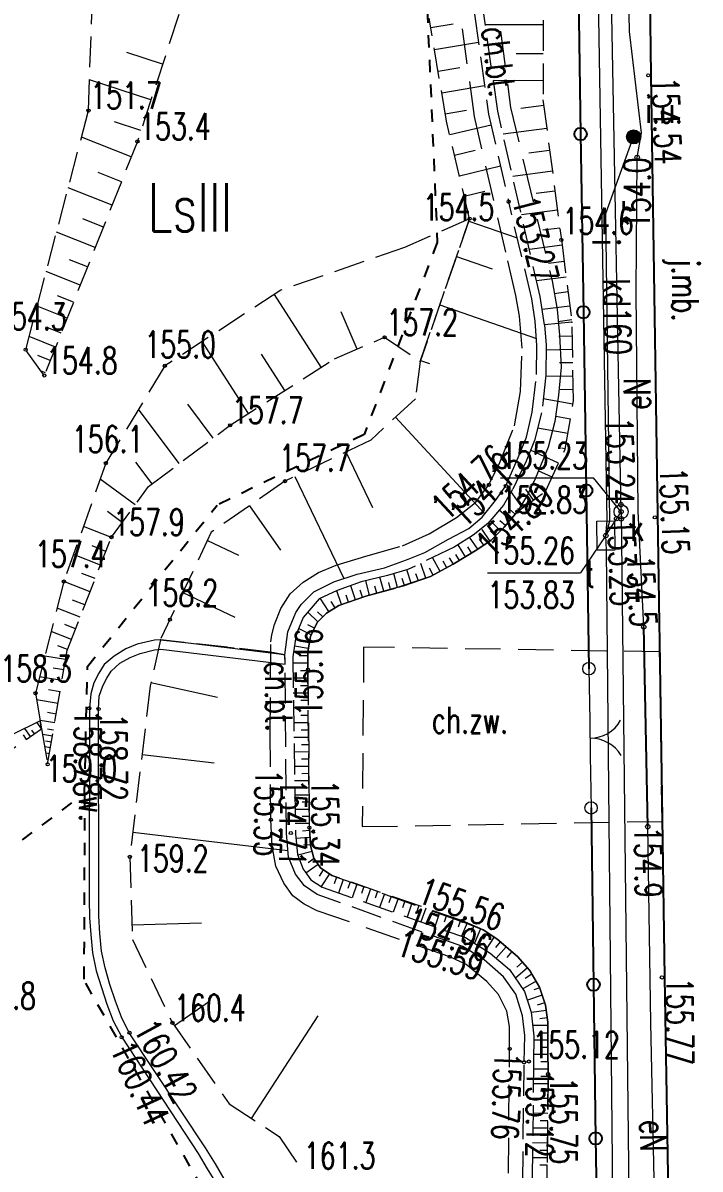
# Model space of a CAD drawing. Header units: metres. Extents: x 7583802 to 7586368, y 5958992 to 5960558.
# Drawn here: x 7585691.3 to 7585729.6, y 5959123.1 to 5959187.9 of the extents above; entities that cross this region are included whole.
import ezdxf
from ezdxf.enums import TextEntityAlignment as Align

# ---------------------------------------------------------------- set-up
doc = ezdxf.new("R2010")
doc.units = ezdxf.units.M
for name, pattern in [('2', [3, 2, -1]), ('3_1', [0]), ('3_BUBZ02', [2.45, 1.75, -0.7]), ('3_BUBZ02G', [2.45, 1.75, -0.7]), ('3_KTCR02', [3, 2, -1]), ('3_KTJZ01', [4, 3, -1]), ('3_KTKR01', [0]), ('3_PTRW02', [0]), ('4_1', [0]), ('4_SUOP03_13', [0]), ('4_SUPE_01', [0]), ('4_SUPI_01', [0]), ('4_SUPK_01', [0]), ('4_SUPT_01', [0]), ('4_SUUS22_02', [0]), ('GUZ', [1.4, 0.7, -0.7])]:
    doc.linetypes.add(name, pattern=pattern)
doc.layers.get('0').update_dxf_attribs({"color": 250, "linetype": 'CONTINUOUS', "lineweight": 100})
for name, color, linetype, lineweight in [('BUBZ_L_1', 7, '3_BUBZ02', 18), ('KONTURY_L_0', 114, '2', 25), ('KONTURY_NR_T_0', 114, 'CONTINUOUS', 25), ('KTCR_E_T_1', 7, 'CONTINUOUS', 15), ('KTCR_L_1', 7, '3_KTCR02', 18), ('KTJZ_E_T_0', 7, 'CONTINUOUS', 15), ('KTJZ_L_0', 7, '3_KTJZ01', 18), ('KTKR_L_0', 7, '3_KTKR01', 25), ('KTOK_L_1', 7, '3_1', 18), ('KTOK_L_4', 7, 'CONTINUOUS', 25), ('PTRW_E_T_0', 7, 'CONTINUOUS', 15), ('PTRW_L_1', 7, 'CONTINUOUS', 18), ('RTPW_T_0', 7, 'CONTINUOUS', 15), ('RTPW_T_1', 7, 'CONTINUOUS', 15), ('SUOE_L_1', 1, '4_SUOP03_13', 25), ('SUPE_E_T_3', 1, 'CONTINUOUS', 15), ('SUPE_L_3', 1, '4_SUPE_01', 18), ('SUPI_E_T_0', 7, 'CONTINUOUS', 15), ('SUPI_L_0', 7, '4_SUPI_01', 18), ('SUPK_E_T_0', 34, 'CONTINUOUS', 15), ('SUPK_L_0', 34, '4_SUPK_01', 18), ('SUPT_L_0', 30, '4_SUPT_01', 18), ('SUTE_T_0', 1, 'CONTINUOUS', 18), ('SUTK_T_0', 34, 'CONTINUOUS', 18), ('SUTT_T_0', 30, 'CONTINUOUS', 18), ('SUUI_E_T_6', 7, 'CONTINUOUS', 15), ('SUUI_T_8', 7, 'CONTINUOUS', 18), ('SUUK_E_T_3', 7, 'CONTINUOUS', 15), ('SUUK_T_4', 7, 'CONTINUOUS', 13), ('SUUT_E_T_3', 7, 'CONTINUOUS', 15), ('SUUT_L_3', 7, '4_SUUS22_02', 13)]:
    doc.layers.add(name, color=color, linetype=linetype, lineweight=lineweight)
doc.styles.get("Standard").update_dxf_attribs({"font": 'Simplex.SHX', "width": 0.75})

# ---------------------------------------------------------------- blocks, each defined once
blk = doc.blocks.new('3_RTPW02')
at = {"linetype": 'CONTINUOUS'}
blk.add_circle((0, 0), 0.09, dxfattribs=at)
blk = doc.blocks.new('3_RTPW01')
at = {"linetype": 'CONTINUOUS'}
blk.add_circle((0, 0), 0.09, dxfattribs=at)
blk = doc.blocks.new('4_SUPS01_03')
at = {"linetype": 'CONTINUOUS'}
blk.add_circle((0, 0), 0.125, dxfattribs=at)
blk = doc.blocks.new('4_SUPS01_05')
at = {"linetype": 'CONTINUOUS'}
blk.add_circle((0, 0), 0.125, dxfattribs=at)
blk = doc.blocks.new('4_SUPS01_07')
at = {"linetype": 'CONTINUOUS'}
blk.add_circle((0, 0), 0.125, dxfattribs=at)
blk = doc.blocks.new('4_SUUS31_01')
at = {"linetype": 'CONTINUOUS'}
for radius in [0.4, 0.36, 0.32, 0.28, 0.24, 0.2, 0.16, 0.12, 0.08, 0.04, 0.0114]:
    blk.add_circle((0, 0), radius, dxfattribs=at)
blk = doc.blocks.new('4_SUUS22_01')
at = {"linetype": 'CONTINUOUS'}
blk.add_circle((0, 0), 0.4, dxfattribs=at)

msp = doc.modelspace()

# ---------------------------------------------------------------- linework, layer by layer
at = {"layer": 'BUBZ_L_1', "linetype": '3_BUBZ02'}
for p, q in [((7585718.16, 5959182.92), (7585714.46, 5959208.72)), ((7585695, 5959182.96), (7585695.39, 5959194.37)), ((7585716.17, 5959193.27), (7585717.64, 5959182.76)), ((7585691.45, 5959169.43), (7585695, 5959182.96)), ((7585717.64, 5959182.76), (7585718.78, 5959177.8)), ((7585720.56, 5959172.43), (7585718.16, 5959182.92)), ((7585716.57, 5959176.84), (7585712.89, 5959175.22)), ((7585713.77, 5959168.77), (7585716.57, 5959176.84)), ((7585712.89, 5959175.22), (7585705.89, 5959172.79)), ((7585705.89, 5959172.79), (7585699.32, 5959168.52)), ((7585720.8, 5959170.84), (7585720.56, 5959172.43)), ((7585722.36, 5959170.98), (7585720.8, 5959170.84)), ((7585722.36, 5959170.98), (7585720.8, 5959170.84)), ((7585720.8, 5959170.84), (7585720.9, 5959169.68)), ((7585692.5, 5959167.97), (7585691.45, 5959169.43)), ((7585720.36, 5959168.02), (7585720.38, 5959169.66)), ((7585720.9, 5959169.68), (7585720.89, 5959167.98)), ((7585699.32, 5959168.52), (7585695.98, 5959163.01)), ((7585720.1, 5959165.89), (7585720.36, 5959168.02)), ((7585720.89, 5959167.98), (7585720.64, 5959165.85)), ((7585719.79, 5959164.48), (7585720.1, 5959165.89)), ((7585720.64, 5959165.85), (7585720.23, 5959164.29)), ((7585719.31, 5959163.33), (7585719.79, 5959164.48)), ((7585720.23, 5959164.29), (7585719.76, 5959163.12)), ((7585695.98, 5959163.01), (7585693.61, 5959156.31)), ((7585718.62, 5959161.72), (7585719.31, 5959163.33)), ((7585719.76, 5959163.12), (7585719, 5959161.51)), ((7585718.04, 5959160.89), (7585718.62, 5959161.72)), ((7585719, 5959161.51), (7585718.48, 5959160.63)), ((7585717.28, 5959159.95), (7585718.04, 5959160.89)), ((7585718.48, 5959160.63), (7585717.6, 5959159.6)), ((7585716.52, 5959159.32), (7585717.28, 5959159.95)), ((7585715.37, 5959158.7), (7585716.52, 5959159.32)), ((7585717.6, 5959159.6), (7585716.76, 5959158.94)), ((7585714.04, 5959157.95), (7585715.37, 5959158.7)), ((7585716.76, 5959158.94), (7585715.69, 5959158.25)), ((7585712.99, 5959157.53), (7585714.04, 5959157.95)), ((7585715.69, 5959158.25), (7585713.07, 5959156.99)), ((7585710.21, 5959156.72), (7585711.75, 5959157.08)), ((7585711.75, 5959157.08), (7585712.99, 5959157.53)), ((7585708.88, 5959156.3), (7585710.21, 5959156.72)), ((7585711.92, 5959156.66), (7585710.44, 5959156.29)), ((7585713.07, 5959156.99), (7585711.92, 5959156.66)), ((7585693.61, 5959156.31), (7585692, 5959149.99)), ((7585707.75, 5959155.73), (7585708.88, 5959156.3)), ((7585709.07, 5959155.8), (7585708.06, 5959155.34)), ((7585710.44, 5959156.29), (7585709.07, 5959155.8)), ((7585707.03, 5959155.02), (7585707.75, 5959155.73)), ((7585708.06, 5959155.34), (7585707.14, 5959154.27)), ((7585706.28, 5959153.46), (7585706.74, 5959154.55)), ((7585706.74, 5959154.55), (7585707.03, 5959155.02)), ((7585707.14, 5959154.27), (7585706.75, 5959153.32)), ((7585706.12, 5959152.16), (7585706.28, 5959153.46)), ((7585706.75, 5959153.32), (7585706.56, 5959152.05)), ((7585699.07, 5959153.02), (7585705.28, 5959152.32)), ((7585705.28, 5959152.32), (7585699.07, 5959153.02)), ((7585705.28, 5959152.32), (7585706.12, 5959152.16)), ((7585706.12, 5959152.16), (7585705.28, 5959152.32)), ((7585706.21, 5959142.05), (7585706.12, 5959152.16)), ((7585706.56, 5959152.05), (7585706.71, 5959142.03)), ((7585692, 5959149.99), (7585692.27, 5959148.42)), ((7585692.27, 5959148.42), (7585672.68, 5959138.93)), ((7585692.35, 5959147.97), (7585692.27, 5959148.42)), ((7585692.27, 5959148.42), (7585692.35, 5959147.97)), ((7585692.35, 5959147.97), (7585692.69, 5959145.97)), ((7585706.32, 5959140.72), (7585706.21, 5959142.05)), ((7585706.71, 5959142.03), (7585706.83, 5959140.87)), ((7585706.83, 5959140.87), (7585707.14, 5959140.04)), ((7585706.71, 5959139.76), (7585706.32, 5959140.72)), ((7585707.23, 5959139.1), (7585706.71, 5959139.76)), ((7585707.14, 5959140.04), (7585707.26, 5959139.88)), ((7585707.26, 5959139.88), (7585707.59, 5959139.44)), ((7585707.94, 5959138.61), (7585707.23, 5959139.1)), ((7585707.59, 5959139.44), (7585708.23, 5959139.01)), ((7585708.23, 5959139.01), (7585716.34, 5959136.16)), ((7585716.18, 5959135.65), (7585707.94, 5959138.61)), ((7585716.34, 5959136.16), (7585717.74, 5959135.28)), ((7585717.4, 5959134.9), (7585716.18, 5959135.65)), ((7585717.74, 5959135.28), (7585718.83, 5959134.35)), ((7585718.48, 5959133.94), (7585717.4, 5959134.9)), ((7585719.18, 5959132.97), (7585718.48, 5959133.94)), ((7585718.83, 5959134.35), (7585719.67, 5959133.12)), ((7585719.67, 5959133.12), (7585720.06, 5959131.94)), ((7585719.56, 5959131.74), (7585719.18, 5959132.97)), ((7585720.06, 5959131.94), (7585720.2, 5959130.58)), ((7585719.69, 5959130.62), (7585719.56, 5959131.74)), ((7585719.65, 5959129.11), (7585719.69, 5959130.62)), ((7585720.2, 5959130.58), (7585720.18, 5959129.14)), ((7585719.46, 5959110.06), (7585719.65, 5959129.11)), ((7585720.18, 5959129.14), (7585719.99, 5959110.11))]:
    msp.add_line(p, q, dxfattribs=at)
at = {"layer": 'BUBZ_L_1', "linetype": '3_BUBZ02G'}
for p, q in [((7585720.76, 5959195.43), (7585720.72, 5959183.57)), ((7585700.87, 5959190.72), (7585697.77, 5959181.21)), ((7585715.26, 5959182.36), (7585714.28, 5959188.18)), ((7585720.72, 5959183.57), (7585721.78, 5959175.51)), ((7585716.57, 5959176.84), (7585715.26, 5959182.36)), ((7585697.77, 5959181.21), (7585692.5, 5959167.97)), ((7585720.09, 5959172.3), (7585718.78, 5959177.8)), ((7585716.57, 5959176.84), (7585713.77, 5959168.77)), ((7585721.78, 5959175.51), (7585722.36, 5959170.98)), ((7585720.27, 5959171.05), (7585720.09, 5959172.3)), ((7585720.38, 5959169.66), (7585720.27, 5959171.05)), ((7585722.45, 5959166.53), (7585722.36, 5959170.98)), ((7585708.92, 5959168.92), (7585711.76, 5959170.13)), ((7585711.76, 5959170.13), (7585713.77, 5959168.77)), ((7585703.02, 5959165.15), (7585708.92, 5959168.92)), ((7585713.77, 5959168.77), (7585713.5, 5959166.64)), ((7585713.5, 5959166.64), (7585710.97, 5959164.31)), ((7585721.97, 5959163.8), (7585722.45, 5959166.53)), ((7585698.4, 5959161.68), (7585703.02, 5959165.15)), ((7585710.97, 5959164.31), (7585706.12, 5959161.99)), ((7585720.87, 5959161.41), (7585721.97, 5959163.8)), ((7585696.3, 5959158.82), (7585698.4, 5959161.68)), ((7585706.12, 5959161.99), (7585701.95, 5959159.1)), ((7585719.27, 5959160.27), (7585720.87, 5959161.41)), ((7585718.52, 5959159.38), (7585719.27, 5959160.27)), ((7585701.95, 5959159.1), (7585699.07, 5959153.02)), ((7585717.78, 5959158.65), (7585718.52, 5959159.38)), ((7585693.79, 5959152.41), (7585696.3, 5959158.82)), ((7585716.98, 5959158.11), (7585717.78, 5959158.65)), ((7585715.64, 5959157.29), (7585716.98, 5959158.11)), ((7585714.36, 5959156.59), (7585715.64, 5959157.29)), ((7585712.82, 5959156.06), (7585714.36, 5959156.59)), ((7585710.69, 5959155.48), (7585712.55, 5959155.99)), ((7585712.55, 5959155.99), (7585712.82, 5959156.06)), ((7585709.16, 5959154.96), (7585710.69, 5959155.48)), ((7585707.95, 5959154), (7585708.46, 5959154.52)), ((7585708.46, 5959154.52), (7585709.16, 5959154.96)), ((7585707.56, 5959153.2), (7585707.95, 5959154)), ((7585707.41, 5959152.34), (7585707.56, 5959153.2)), ((7585699.07, 5959153.02), (7585698.49, 5959150.41)), ((7585692.69, 5959145.97), (7585693.79, 5959152.41)), ((7585707.42, 5959151.32), (7585707.41, 5959152.34)), ((7585707.5, 5959142.38), (7585707.42, 5959151.32)), ((7585698.49, 5959150.41), (7585697.34, 5959140.73)), ((7585673.31, 5959134.86), (7585692.35, 5959147.97)), ((7585707.57, 5959141.37), (7585707.5, 5959142.38)), ((7585707.75, 5959140.65), (7585707.57, 5959141.37)), ((7585697.34, 5959140.73), (7585697.49, 5959136.05)), ((7585708.13, 5959140.11), (7585707.75, 5959140.65)), ((7585708.78, 5959139.68), (7585708.13, 5959140.11)), ((7585716.16, 5959137.11), (7585708.78, 5959139.68)), ((7585717.34, 5959136.6), (7585716.16, 5959137.11)), ((7585718.1, 5959136.1), (7585717.34, 5959136.6)), ((7585697.49, 5959136.05), (7585699.75, 5959131.34)), ((7585719.28, 5959135.09), (7585718.1, 5959136.1)), ((7585719.97, 5959134.3), (7585719.28, 5959135.09)), ((7585720.53, 5959133.36), (7585719.97, 5959134.3)), ((7585720.86, 5959132.34), (7585720.53, 5959133.36)), ((7585721, 5959131.37), (7585720.86, 5959132.34)), ((7585699.75, 5959131.34), (7585702.96, 5959126.75)), ((7585721, 5959129.82), (7585721, 5959131.37)), ((7585721.01, 5959128.44), (7585721, 5959129.82)), ((7585720.9, 5959116.65), (7585721.01, 5959128.44)), ((7585702.96, 5959126.75), (7585705.79, 5959124.91)), ((7585705.79, 5959124.91), (7585707.09, 5959122.97))]:
    msp.add_line(p, q, dxfattribs=at)
at = {"layer": 'BUBZ_L_1', "linetype": '3_1'}
for p, q in [((7585714.368, 5959187.658), (7585715.632, 5959187.871)), ((7585720.734, 5959187.804), (7585717.458, 5959187.815)), ((7585699.198, 5959185.592), (7585697.167, 5959186.254)), ((7585714.578, 5959186.411), (7585717.071, 5959186.831)), ((7585720.729, 5959186.166), (7585719.211, 5959186.171)), ((7585714.785, 5959185.182), (7585716.014, 5959185.389)), ((7585698.536, 5959183.561), (7585695.059, 5959184.694)), ((7585714.989, 5959183.97), (7585717.414, 5959184.378)), ((7585720.724, 5959184.648), (7585717.911, 5959184.658)), ((7585720.763, 5959183.245), (7585719.463, 5959183.074)), ((7585715.19, 5959182.774), (7585716.386, 5959182.975)), ((7585697.97, 5959181.822), (7585696.464, 5959182.313)), ((7585715.441, 5959181.599), (7585717.779, 5959182.154)), ((7585720.934, 5959181.945), (7585718.458, 5959181.619)), ((7585697.423, 5959180.337), (7585694.606, 5959181.458)), ((7585715.717, 5959180.434), (7585716.882, 5959180.711)), ((7585721.097, 5959180.707), (7585719.917, 5959180.552)), ((7585715.993, 5959179.273), (7585718.315, 5959179.824)), ((7585696.862, 5959178.929), (7585695.54, 5959179.455)), ((7585721.252, 5959179.527), (7585719.004, 5959179.232)), ((7585696.336, 5959177.607), (7585693.855, 5959178.595)), ((7585716.267, 5959178.116), (7585717.424, 5959178.391)), ((7585721.399, 5959178.404), (7585720.329, 5959178.263)), ((7585721.54, 5959177.333), (7585719.5, 5959177.064)), ((7585695.842, 5959176.366), (7585694.678, 5959176.83)), ((7585716.524, 5959176.707), (7585719.267, 5959175.756)), ((7585695.379, 5959175.202), (7585693.193, 5959176.072)), ((7585721.674, 5959176.312), (7585720.702, 5959176.185)), ((7585721.802, 5959175.34), (7585719.948, 5959175.103)), ((7585715.825, 5959174.694), (7585717.839, 5959173.995)), ((7585694.944, 5959174.109), (7585693.918, 5959174.517)), ((7585721.92, 5959174.414), (7585721.039, 5959174.301)), ((7585694.535, 5959173.083), (7585692.61, 5959173.85)), ((7585722.033, 5959173.532), (7585720.357, 5959173.318)), ((7585722.141, 5959172.694), (7585721.343, 5959172.592)), ((7585694.152, 5959172.12), (7585693.248, 5959172.48)), ((7585708.166, 5959168.438), (7585705.533, 5959172.558)), ((7585693.792, 5959171.217), (7585692.096, 5959171.892)), ((7585710.196, 5959169.464), (7585709.302, 5959171.564)), ((7585714.876, 5959171.958), (7585720.348, 5959170.059)), ((7585722.243, 5959171.897), (7585720.671, 5959171.696)), ((7585693.455, 5959170.369), (7585692.659, 5959170.685)), ((7585722.343, 5959171.111), (7585721.566, 5959171.012)), ((7585693.138, 5959169.572), (7585691.643, 5959170.167)), ((7585722.376, 5959170.199), (7585721.617, 5959170.184)), ((7585704.054, 5959165.81), (7585701.441, 5959169.899)), ((7585722.391, 5959169.44), (7585720.898, 5959169.41)), ((7585692.84, 5959168.825), (7585692.136, 5959169.106)), ((7585706.106, 5959167.122), (7585704.794, 5959169.174)), ((7585713.788, 5959168.823), (7585714.298, 5959168.646)), ((7585692.56, 5959168.121), (7585692.323, 5959168.216)), ((7585722.406, 5959168.694), (7585721.65, 5959168.678)), ((7585722.422, 5959167.937), (7585720.881, 5959167.906)), ((7585722.437, 5959167.167), (7585721.614, 5959167.151)), ((7585702.061, 5959164.43), (7585700.617, 5959166.353)), ((7585722.418, 5959166.347), (7585720.733, 5959166.643)), ((7585700.138, 5959162.985), (7585697.829, 5959166.06)), ((7585712.382, 5959165.61), (7585717.427, 5959160.132)), ((7585722.27, 5959165.505), (7585721.447, 5959165.649)), ((7585722.125, 5959164.682), (7585720.412, 5959164.984)), ((7585709.569, 5959163.64), (7585711.067, 5959160.508)), ((7585721.606, 5959163.009), (7585720.01, 5959163.743)), ((7585721.975, 5959163.826), (7585721.774, 5959163.861)), ((7585698.601, 5959161.831), (7585697.678, 5959163.06)), ((7585706.679, 5959162.258), (7585709.444, 5959156.478)), ((7585721.239, 5959162.211), (7585720.455, 5959162.572)), ((7585697.639, 5959160.644), (7585695.658, 5959162.099)), ((7585719.565, 5959160.48), (7585718.924, 5959161.381)), ((7585720.181, 5959160.919), (7585719.742, 5959161.536)), ((7585720.878, 5959161.428), (7585720.812, 5959161.458)), ((7585704.119, 5959160.603), (7585705.859, 5959158.092)), ((7585718.876, 5959159.802), (7585718.234, 5959160.342)), ((7585719.147, 5959160.124), (7585718.825, 5959160.396)), ((7585696.912, 5959159.653), (7585696.07, 5959160.27)), ((7585718.315, 5959159.178), (7585717.738, 5959159.762)), ((7585718.605, 5959159.481), (7585718.284, 5959159.752)), ((7585696.296, 5959158.811), (7585694.714, 5959159.43)), ((7585717.72, 5959158.61), (7585717.287, 5959159.252)), ((7585718.023, 5959158.889), (7585717.733, 5959159.183)), ((7585701.727, 5959158.63), (7585703.487, 5959157.796)), ((7585716.333, 5959157.714), (7585715.916, 5959158.396)), ((7585717.025, 5959158.14), (7585716.568, 5959158.816)), ((7585717.366, 5959158.371), (7585717.136, 5959158.712)), ((7585695.682, 5959157.241), (7585694.151, 5959157.84)), ((7585695.986, 5959158.019), (7585695.208, 5959158.324)), ((7585715.992, 5959157.506), (7585715.782, 5959157.849)), ((7585716.678, 5959157.925), (7585716.467, 5959158.27)), ((7585714.088, 5959156.496), (7585713.798, 5959157.34)), ((7585714.508, 5959156.671), (7585714.289, 5959157.071)), ((7585714.898, 5959156.884), (7585714.471, 5959157.664)), ((7585715.278, 5959157.092), (7585715.07, 5959157.472)), ((7585715.649, 5959157.295), (7585715.433, 5959157.647)), ((7585695.382, 5959156.476), (7585694.63, 5959156.771)), ((7585711.708, 5959155.759), (7585711.491, 5959156.553)), ((7585712.494, 5959155.975), (7585712.278, 5959156.763)), ((7585712.891, 5959156.084), (7585712.757, 5959156.473)), ((7585713.269, 5959156.215), (7585713.009, 5959156.972)), ((7585713.666, 5959156.351), (7585713.53, 5959156.748)), ((7585695.087, 5959155.723), (7585693.608, 5959156.303)), ((7585709.319, 5959155.014), (7585709.054, 5959155.793)), ((7585710.108, 5959155.282), (7585709.839, 5959156.075)), ((7585710.508, 5959155.418), (7585710.372, 5959155.818)), ((7585710.91, 5959155.54), (7585710.688, 5959156.352)), ((7585711.311, 5959155.65), (7585711.201, 5959156.052)), ((7585712.1, 5959155.867), (7585711.993, 5959156.259)), ((7585694.798, 5959154.984), (7585694.104, 5959155.255)), ((7585700.335, 5959155.691), (7585703.274, 5959154.3)), ((7585708.597, 5959154.606), (7585708.119, 5959155.367)), ((7585708.954, 5959154.83), (7585708.73, 5959155.187)), ((7585709.712, 5959155.148), (7585709.578, 5959155.541)), ((7585694.526, 5959154.29), (7585693.225, 5959154.8)), ((7585707.972, 5959154.022), (7585707.405, 5959154.578)), ((7585708.259, 5959154.315), (7585707.966, 5959154.603)), ((7585694.271, 5959153.64), (7585693.661, 5959153.879)), ((7585707.79, 5959153.671), (7585707.417, 5959153.853)), ((7585694.033, 5959153.03), (7585692.888, 5959153.478)), ((7585707.608, 5959153.298), (7585706.885, 5959153.65)), ((7585693.809, 5959152.458), (7585693.272, 5959152.668)), ((7585707.44, 5959152.512), (7585706.65, 5959152.649)), ((7585707.51, 5959152.912), (7585707.11, 5959152.981)), ((7585693.702, 5959151.892), (7585692.535, 5959152.092)), ((7585707.412, 5959152.113), (7585706.99, 5959152.109)), ((7585693.602, 5959151.309), (7585692.995, 5959151.413)), ((7585707.416, 5959151.691), (7585706.565, 5959151.683)), ((7585707.42, 5959151.266), (7585706.996, 5959151.262)), ((7585693.498, 5959150.703), (7585692.236, 5959150.918)), ((7585698.532, 5959150.599), (7585702.294, 5959149.763)), ((7585707.424, 5959150.841), (7585706.578, 5959150.834)), ((7585693.391, 5959150.072), (7585692.734, 5959150.184)), ((7585707.432, 5959149.997), (7585706.591, 5959149.989)), ((7585707.428, 5959150.418), (7585707.006, 5959150.415)), ((7585693.279, 5959149.415), (7585692.063, 5959149.623)), ((7585707.436, 5959149.576), (7585707.016, 5959149.572)), ((7585693.175, 5959148.808), (7585692.674, 5959148.893)), ((7585707.439, 5959149.157), (7585706.603, 5959149.149)), ((7585707.443, 5959148.739), (7585707.026, 5959148.735)), ((7585691.723, 5959147.539), (7585691.405, 5959148.001)), ((7585692.35, 5959147.97), (7585692.098, 5959148.337)), ((7585693.089, 5959148.307), (7585692.265, 5959148.448)), ((7585707.447, 5959148.322), (7585706.616, 5959148.315)), ((7585691.492, 5959147.379), (7585691.321, 5959147.628)), ((7585691.938, 5959147.686), (7585691.79, 5959147.901)), ((7585692.961, 5959147.557), (7585692.404, 5959147.652)), ((7585693.019, 5959147.895), (7585692.681, 5959147.953)), ((7585707.454, 5959147.492), (7585706.628, 5959147.485)), ((7585707.451, 5959147.907), (7585707.036, 5959147.903)), ((7585692.848, 5959146.895), (7585692.523, 5959146.95)), ((7585692.905, 5959147.226), (7585692.573, 5959147.283)), ((7585707.458, 5959147.079), (7585707.046, 5959147.076)), ((7585692.791, 5959146.564), (7585692.583, 5959146.599)), ((7585692.735, 5959146.233), (7585692.643, 5959146.248)), ((7585698.029, 5959146.527), (7585702.104, 5959146.043)), ((7585707.462, 5959146.668), (7585706.641, 5959146.66)), ((7585707.465, 5959146.257), (7585707.056, 5959146.254)), ((7585707.469, 5959145.848), (7585706.653, 5959145.841)), ((7585707.473, 5959145.44), (7585707.066, 5959145.436)), ((7585707.476, 5959145.033), (7585706.665, 5959145.026)), ((7585707.484, 5959144.223), (7585706.677, 5959144.216)), ((7585707.48, 5959144.628), (7585707.076, 5959144.624)), ((7585707.487, 5959143.82), (7585707.085, 5959143.817)), ((7585707.491, 5959143.418), (7585706.689, 5959143.411)), ((7585707.494, 5959143.018), (7585707.095, 5959143.014)), ((7585707.498, 5959142.618), (7585706.701, 5959142.611)), ((7585707.511, 5959142.22), (7585707.11, 5959142.192)), ((7585697.507, 5959142.136), (7585706.289, 5959141.093)), ((7585707.539, 5959141.819), (7585706.738, 5959141.763)), ((7585707.654, 5959141.034), (7585706.844, 5959140.831)), ((7585707.567, 5959141.418), (7585707.173, 5959141.391)), ((7585707.998, 5959140.298), (7585707.309, 5959139.814)), ((7585707.762, 5959140.632), (7585707.428, 5959140.397)), ((7585708.289, 5959140.005), (7585708.052, 5959139.647)), ((7585708.647, 5959139.768), (7585708.172, 5959139.049)), ((7585709.036, 5959139.591), (7585708.902, 5959139.206)), ((7585709.421, 5959139.457), (7585709.153, 5959138.686)), ((7585709.807, 5959139.322), (7585709.672, 5959138.936)), ((7585710.193, 5959139.188), (7585709.924, 5959138.415)), ((7585710.579, 5959139.053), (7585710.445, 5959138.666)), ((7585710.966, 5959138.919), (7585710.696, 5959138.143)), ((7585711.354, 5959138.784), (7585711.219, 5959138.395)), ((7585711.742, 5959138.648), (7585711.472, 5959137.871)), ((7585712.131, 5959138.513), (7585711.996, 5959138.124)), ((7585712.52, 5959138.377), (7585712.249, 5959137.598)), ((7585712.91, 5959138.242), (7585712.774, 5959137.851)), ((7585713.301, 5959138.106), (7585713.028, 5959137.324)), ((7585713.692, 5959137.97), (7585713.555, 5959137.578)), ((7585714.083, 5959137.833), (7585713.81, 5959137.049)), ((7585714.475, 5959137.697), (7585714.339, 5959137.304)), ((7585697.463, 5959136.88), (7585701.402, 5959137.006)), ((7585714.868, 5959137.56), (7585714.594, 5959136.774)), ((7585715.261, 5959137.423), (7585715.124, 5959137.029)), ((7585715.655, 5959137.286), (7585715.38, 5959136.497)), ((7585716.049, 5959137.149), (7585715.912, 5959136.754)), ((7585716.436, 5959136.991), (7585716.112, 5959136.24)), ((7585716.811, 5959136.828), (7585716.647, 5959136.449)), ((7585717.191, 5959136.665), (7585716.838, 5959135.847)), ((7585717.576, 5959136.445), (7585717.329, 5959136.069)), ((7585717.952, 5959136.198), (7585717.463, 5959135.454)), ((7585718.303, 5959135.926), (7585718.024, 5959135.601)), ((7585718.629, 5959135.648), (7585718.072, 5959134.997)), ((7585718.954, 5959135.369), (7585718.676, 5959135.044)), ((7585719.279, 5959135.091), (7585719.266, 5959135.075)), ((7585719.838, 5959134.451), (7585719.164, 5959133.861)), ((7585719.56, 5959134.769), (7585719.242, 5959134.491)), ((7585720.097, 5959134.087), (7585719.71, 5959133.857)), ((7585720.327, 5959133.701), (7585719.578, 5959133.255)), ((7585720.542, 5959133.323), (7585720.21, 5959133.215)), ((7585699.86, 5959131.182), (7585701.79, 5959132.532)), ((7585720.679, 5959132.899), (7585719.834, 5959132.625)), ((7585720.816, 5959132.476), (7585720.395, 5959132.339)), ((7585720.903, 5959132.043), (7585720.062, 5959131.921)), ((7585704.224, 5959125.928), (7585707.993, 5959131.727)), ((7585721, 5959131.191), (7585720.137, 5959131.191)), ((7585720.964, 5959131.622), (7585720.535, 5959131.56)), ((7585721, 5959130.76), (7585720.591, 5959130.76)), ((7585721, 5959130.351), (7585720.197, 5959130.351)), ((7585721, 5959129.949), (7585720.596, 5959129.949)), ((7585721.002, 5959129.545), (7585720.186, 5959129.539)), ((7585721.008, 5959128.724), (7585720.176, 5959128.718)), ((7585721.005, 5959129.136), (7585720.592, 5959129.133)), ((7585721.005, 5959127.889), (7585720.168, 5959127.897)), ((7585721.009, 5959128.308), (7585720.59, 5959128.312)), ((7585721.001, 5959127.471), (7585720.582, 5959127.475)), ((7585720.997, 5959127.052), (7585720.159, 5959127.06)), ((7585720.993, 5959126.633), (7585720.574, 5959126.637)), ((7585720.989, 5959126.214), (7585720.151, 5959126.222)), ((7585720.981, 5959125.376), (7585720.142, 5959125.383)), ((7585720.985, 5959125.795), (7585720.566, 5959125.799)), ((7585720.977, 5959124.956), (7585720.558, 5959124.96)), ((7585720.974, 5959124.536), (7585720.134, 5959124.544)), ((7585720.97, 5959124.117), (7585720.55, 5959124.121)), ((7585720.966, 5959123.697), (7585720.126, 5959123.705)), ((7585720.962, 5959123.277), (7585720.542, 5959123.281))]:
    msp.add_line(p, q, dxfattribs=at)
for p in [(7585722.36, 5959170.98), (7585713.77, 5959168.77), (7585699.07, 5959153.02)]:
    msp.add_point(p, dxfattribs=at)
at = {"layer": 'KONTURY_L_0', "linetype": 'GUZ'}
for p, q in [((7585714.11, 5959190.02), (7585714.74, 5959175.5)), ((7585714.74, 5959175.5), (7585710.6, 5959164.63)), ((7585710.6, 5959164.63), (7585702.28, 5959160.64)), ((7585694.94, 5959151.51), (7585702.28, 5959160.64)), ((7585694.78, 5959144.32), (7585694.94, 5959151.51)), ((7585691.26, 5959141.69), (7585694.78, 5959144.32)), ((7585694.78, 5959144.32), (7585694.74, 5959133.76)), ((7585702.82, 5959119.59), (7585694.74, 5959133.76))]:
    msp.add_line(p, q, dxfattribs=at)
at = {"layer": 'KTCR_L_1', "linetype": '3_KTCR02'}
for p, q in [((7585717.51, 5959193.39), (7585718.89, 5959183.13)), ((7585716.84, 5959182.63), (7585715.41, 5959193.16)), ((7585718.89, 5959183.13), (7585719.69, 5959179.74)), ((7585718.62, 5959174.95), (7585716.84, 5959182.63)), ((7585719.69, 5959179.74), (7585721.23, 5959173.32)), ((7585719.19, 5959172.5), (7585718.62, 5959174.95)), ((7585721.23, 5959173.32), (7585721.52, 5959171.7)), ((7585719.4, 5959171.32), (7585719.19, 5959172.5)), ((7585721.52, 5959171.7), (7585721.66, 5959170.25)), ((7585719.55, 5959169.51), (7585719.4, 5959171.32)), ((7585721.66, 5959170.25), (7585721.74, 5959168.44)), ((7585719.44, 5959167.07), (7585719.55, 5959169.51)), ((7585721.74, 5959168.44), (7585721.6, 5959166.86)), ((7585719.1, 5959165.12), (7585719.44, 5959167.07)), ((7585721.6, 5959166.86), (7585721.39, 5959165.36)), ((7585718.27, 5959163.04), (7585719.1, 5959165.12)), ((7585721.39, 5959165.36), (7585721.01, 5959163.92)), ((7585721.01, 5959163.92), (7585720.28, 5959162.12)), ((7585717.66, 5959161.78), (7585718.27, 5959163.04)), ((7585716.9, 5959160.78), (7585717.66, 5959161.78)), ((7585720.28, 5959162.12), (7585719.84, 5959161.21)), ((7585719.84, 5959161.21), (7585719.27, 5959160.27)), ((7585715.82, 5959159.94), (7585716.9, 5959160.78)), ((7585714.28, 5959159), (7585715.82, 5959159.94)), ((7585719.27, 5959160.27), (7585718.52, 5959159.38)), ((7585712.77, 5959158.33), (7585714.28, 5959159)), ((7585718.52, 5959159.38), (7585717.78, 5959158.65)), ((7585717.78, 5959158.65), (7585716.98, 5959158.11)), ((7585709.01, 5959157.24), (7585710.69, 5959157.74)), ((7585710.69, 5959157.74), (7585712.77, 5959158.33)), ((7585716.98, 5959158.11), (7585715.64, 5959157.29)), ((7585708.01, 5959156.83), (7585709.01, 5959157.24)), ((7585715.64, 5959157.29), (7585714.36, 5959156.59)), ((7585707.14, 5959156.28), (7585708.01, 5959156.83)), ((7585714.36, 5959156.59), (7585712.55, 5959155.99)), ((7585706.42, 5959155.61), (7585707.14, 5959156.28)), ((7585712.55, 5959155.99), (7585710.69, 5959155.48)), ((7585705.88, 5959154.79), (7585706.42, 5959155.61)), ((7585710.69, 5959155.48), (7585709.16, 5959154.96)), ((7585705.52, 5959153.88), (7585705.88, 5959154.79)), ((7585708.46, 5959154.52), (7585707.95, 5959154)), ((7585709.16, 5959154.96), (7585708.46, 5959154.52)), ((7585705.37, 5959153.29), (7585705.52, 5959153.88)), ((7585707.95, 5959154), (7585707.56, 5959153.2)), ((7585705.32, 5959152.9), (7585705.37, 5959153.29)), ((7585707.56, 5959153.2), (7585707.41, 5959152.34)), ((7585705.28, 5959147.74), (7585705.32, 5959152.9)), ((7585710.57, 5959152.6), (7585710.49, 5959142.44)), ((7585727.32, 5959152.33), (7585710.57, 5959152.6)), ((7585707.41, 5959152.34), (7585707.42, 5959151.32)), ((7585727.463, 5959142.74), (7585727.32, 5959152.33)), ((7585707.42, 5959151.32), (7585707.5, 5959142.38)), ((7585705.32, 5959142.83), (7585705.28, 5959147.74)), ((7585705.39, 5959141.36), (7585705.32, 5959142.83)), ((7585707.5, 5959142.38), (7585707.57, 5959141.37)), ((7585710.49, 5959142.44), (7585727.463, 5959142.74)), ((7585705.6, 5959140.21), (7585705.39, 5959141.36)), ((7585707.57, 5959141.37), (7585707.75, 5959140.65)), ((7585706.06, 5959139.24), (7585705.6, 5959140.21)), ((7585707.75, 5959140.65), (7585708.13, 5959140.11)), ((7585708.13, 5959140.11), (7585708.78, 5959139.68)), ((7585708.78, 5959139.68), (7585716.27, 5959137.02)), ((7585706.56, 5959138.53), (7585706.06, 5959139.24)), ((7585707.21, 5959138.06), (7585706.56, 5959138.53)), ((7585707.95, 5959137.68), (7585707.21, 5959138.06)), ((7585715.44, 5959135.08), (7585707.95, 5959137.68)), ((7585716.27, 5959137.02), (7585717.34, 5959136.6)), ((7585717.34, 5959136.6), (7585718.1, 5959136.1)), ((7585718.1, 5959136.1), (7585719.28, 5959135.09)), ((7585716.38, 5959134.64), (7585715.44, 5959135.08)), ((7585719.28, 5959135.09), (7585719.96, 5959134.32)), ((7585717.54, 5959133.67), (7585716.38, 5959134.64)), ((7585719.96, 5959134.32), (7585720.53, 5959133.36)), ((7585718.21, 5959132.94), (7585717.54, 5959133.67)), ((7585720.53, 5959133.36), (7585720.86, 5959132.34)), ((7585718.68, 5959132), (7585718.21, 5959132.94)), ((7585718.82, 5959131.13), (7585718.68, 5959132)), ((7585720.86, 5959132.34), (7585721, 5959131.37)), ((7585718.83, 5959129.87), (7585718.82, 5959131.13)), ((7585721, 5959131.37), (7585721, 5959129.82)), ((7585718.64, 5959110.83), (7585718.83, 5959129.87)), ((7585721, 5959129.82), (7585721.01, 5959128.44)), ((7585721.01, 5959128.44), (7585720.9, 5959116.65))]:
    msp.add_line(p, q, dxfattribs=at)
at = {"layer": 'KTJZ_L_0', "linetype": '3_KTJZ01'}
for p, q in [((7585726.57, 5959202.35), (7585726.83, 5959184.95)), ((7585726.83, 5959184.95), (7585727.3, 5959153.94)), ((7585727.3, 5959153.94), (7585727.31, 5959152.91)), ((7585727.31, 5959152.91), (7585727.32, 5959152.33)), ((7585727.32, 5959152.33), (7585727.46, 5959142.93)), ((7585727.46, 5959142.93), (7585727.463, 5959142.74)), ((7585727.463, 5959142.74), (7585727.6, 5959133.91)), ((7585727.6, 5959133.91), (7585727.76, 5959123.9)), ((7585727.76, 5959123.9), (7585727.87, 5959116.19))]:
    msp.add_line(p, q, dxfattribs=at)
at = {"layer": 'KTKR_L_0', "linetype": '3_KTKR01'}
for p, q in [((7585726.57, 5959202.35), (7585726.83, 5959184.95)), ((7585726.83, 5959184.95), (7585727.3, 5959153.94)), ((7585727.3, 5959153.94), (7585727.31, 5959152.91)), ((7585727.31, 5959152.91), (7585727.46, 5959142.93)), ((7585727.46, 5959142.93), (7585727.6, 5959133.91)), ((7585727.6, 5959133.91), (7585727.76, 5959123.9)), ((7585727.76, 5959123.9), (7585727.97, 5959109.96))]:
    msp.add_line(p, q, dxfattribs=at)
at = {"layer": 'KTOK_L_1'}
for p, q in [((7585723.32, 5959151.38), (7585723.365, 5959148.44)), ((7585723.365, 5959148.44), (7585723.395, 5959146.44)), ((7585723.395, 5959146.44), (7585723.44, 5959143.5))]:
    msp.add_line(p, q, dxfattribs=at)
for centre in [(7585723.32, 5959151.38), (7585723.44, 5959143.5)]:
    msp.add_circle(centre, 0.35, dxfattribs=at)
for centre, start, end in [((7585723.367, 5959149.44), 270.35957, 330.87511), ((7585723.428, 5959145.441), 30.86981, 91.38535)]:
    msp.add_arc(centre, 2, start, end, dxfattribs=at)
at = {"layer": 'KTOK_L_4'}
for p, q in [((7585722.69, 5959191.716), (7585722.848, 5959181.632)), ((7585722.848, 5959181.632), (7585723.005, 5959171.548)), ((7585723.005, 5959171.548), (7585723.163, 5959161.464)), ((7585723.163, 5959161.464), (7585723.32, 5959151.38)), ((7585723.44, 5959143.5), (7585723.578, 5959133.501)), ((7585723.578, 5959133.501), (7585723.699, 5959124.801)), ((7585723.699, 5959124.801), (7585723.819, 5959116.1))]:
    msp.add_line(p, q, dxfattribs=at)
for centre in [(7585722.848, 5959181.632), (7585723.005, 5959171.548), (7585723.163, 5959161.464), (7585723.578, 5959133.501), (7585723.699, 5959124.801)]:
    msp.add_circle(centre, 0.35, dxfattribs=at)
at = {"layer": 'PTRW_L_1', "linetype": '3_PTRW02'}
for p, q in [((7585697.76, 5959152.76), (7585697.12, 5959152.51)), ((7585698.73, 5959153), (7585697.76, 5959152.76)), ((7585699.07, 5959153.02), (7585698.73, 5959153)), ((7585706.12, 5959152.16), (7585699.07, 5959153.02)), ((7585696.46, 5959152.09), (7585695.88, 5959151.61)), ((7585697.12, 5959152.51), (7585696.46, 5959152.09)), ((7585696.78, 5959151.69), (7585697.35, 5959152.01)), ((7585697.35, 5959152.01), (7585697.93, 5959152.24)), ((7585697.93, 5959152.24), (7585698.74, 5959152.45)), ((7585698.74, 5959152.45), (7585699.09, 5959152.48)), ((7585699.09, 5959152.48), (7585706.125, 5959151.629)), ((7585706.125, 5959151.629), (7585706.12, 5959152.16)), ((7585695.88, 5959151.61), (7585695.59, 5959151.13)), ((7585696.04, 5959150.85), (7585696.29, 5959151.24)), ((7585696.29, 5959151.24), (7585696.78, 5959151.69)), ((7585695.31, 5959150.57), (7585695.13, 5959149.96)), ((7585695.59, 5959151.13), (7585695.31, 5959150.57)), ((7585695.81, 5959150.4), (7585696.04, 5959150.85)), ((7585695.13, 5959149.96), (7585695.05, 5959149.14)), ((7585695.61, 5959149.82), (7585695.81, 5959150.4)), ((7585695.57, 5959149.1), (7585695.61, 5959149.82)), ((7585695.05, 5959149.14), (7585695.03, 5959138.33)), ((7585695.58, 5959138.35), (7585695.57, 5959149.1)), ((7585695.03, 5959138.33), (7585695.05, 5959137.29)), ((7585695.59, 5959137.38), (7585695.58, 5959138.35)), ((7585695.05, 5959137.29), (7585695.13, 5959136.33)), ((7585695.64, 5959136.39), (7585695.59, 5959137.38)), ((7585695.13, 5959136.33), (7585695.22, 5959135.31)), ((7585695.74, 5959135.39), (7585695.64, 5959136.39)), ((7585695.22, 5959135.31), (7585695.43, 5959134.29)), ((7585695.94, 5959134.45), (7585695.74, 5959135.39)), ((7585696.2, 5959133.51), (7585695.94, 5959134.45)), ((7585695.43, 5959134.29), (7585695.74, 5959133.34)), ((7585695.74, 5959133.34), (7585696.03, 5959132.4)), ((7585696.52, 5959132.57), (7585696.2, 5959133.51)), ((7585696.86, 5959131.66), (7585696.52, 5959132.57)), ((7585696.03, 5959132.4), (7585696.39, 5959131.46)), ((7585696.39, 5959131.46), (7585696.88, 5959130.52)), ((7585697.3, 5959130.77), (7585696.86, 5959131.66)), ((7585696.88, 5959130.52), (7585701.2, 5959123.94)), ((7585701.62, 5959124.26), (7585697.3, 5959130.77)), ((7585702.18, 5959123.37), (7585701.62, 5959124.26)), ((7585701.2, 5959123.94), (7585701.72, 5959123.08)), ((7585702.67, 5959122.52), (7585702.18, 5959123.37)), ((7585701.72, 5959123.08), (7585702.25, 5959122.23))]:
    msp.add_line(p, q, dxfattribs=at)
at = {"layer": 'SUOE_L_1', "linetype": '4_1'}
msp.add_line((7585726.65, 5959142.44), (7585726.42, 5959153.74), dxfattribs=at)
at = {"layer": 'SUPE_L_3', "linetype": '4_SUPE_01'}
for p, q in [((7585725.62, 5959187.44), (7585725.48, 5959192.68)), ((7585726.3, 5959181.69), (7585725.62, 5959187.44)), ((7585726.05, 5959180.31), (7585726.3, 5959181.69)), ((7585726, 5959172.72), (7585726.05, 5959180.31)), ((7585726.11, 5959160.29), (7585726, 5959172.72)), ((7585726.42, 5959153.74), (7585726.11, 5959160.29)), ((7585726.65, 5959142.44), (7585726.42, 5959153.74)), ((7585726.82, 5959131.34), (7585726.65, 5959142.44)), ((7585727.06, 5959120.62), (7585726.82, 5959131.34))]:
    msp.add_line(p, q, dxfattribs=at)
at = {"layer": 'SUPI_L_0', "linetype": '4_1'}
for p, q in [((7585724.28, 5959177.13), (7585725.85, 5959181.47)), ((7585724.51, 5959159.738), (7585724.28, 5959177.13)), ((7585724.275, 5959158.91), (7585724.51, 5959159.738))]:
    msp.add_line(p, q, dxfattribs=at)
at = {"layer": 'SUPK_L_0', "linetype": '4_1'}
for p, q in [((7585725.14, 5959160.26), (7585724.21, 5959209.27)), ((7585724.275, 5959158.91), (7585725.14, 5959160.26)), ((7585725.14, 5959160.26), (7585725.71, 5959110.16))]:
    msp.add_line(p, q, dxfattribs=at)
at = {"layer": 'SUPT_L_0', "linetype": '4_SUPT_01'}
for p, q in [((7585724.345, 5959159.736), (7585723.57, 5959207.131)), ((7585724.275, 5959158.91), (7585724.345, 5959159.736)), ((7585724.32, 5959158.085), (7585724.275, 5959158.91)), ((7585724.795, 5959109.805), (7585724.32, 5959158.085))]:
    msp.add_line(p, q, dxfattribs=at)
at = {"layer": 'SUTK_T_0', "linetype": 'CONTINUOUS'}
for p in [(7585718.32, 5959162.18), (7585725.14, 5959160.26)]:
    msp.add_line(p, (7585723.585, 5959162.18), dxfattribs=at)
at = {"layer": 'SUTT_T_0', "linetype": 'CONTINUOUS'}
for p in [(7585724.275, 5959158.91), (7585717.579, 5959156.808)]:
    msp.add_line(p, (7585722.845, 5959156.808), dxfattribs=at)
at = {"layer": 'SUUT_L_3', "linetype": '4_SUUS22_02'}
for p, q in [((7585723.76, 5959159.73), (7585724.76, 5959159.74)), ((7585723.79, 5959158.08), (7585723.76, 5959159.73)), ((7585724.76, 5959159.74), (7585724.79, 5959158.09)), ((7585724.79, 5959158.09), (7585723.79, 5959158.08))]:
    msp.add_line(p, q, dxfattribs=at)

# ---------------------------------------------------------------- block references
at = {"layer": 'RTPW_T_0'}
for p in [(7585695, 5959182.96), (7585697.77, 5959181.21), (7585716.57, 5959176.84), (7585721.76, 5959175.64), (7585711.76, 5959170.13), (7585691.45, 5959169.43), (7585699.32, 5959168.52), (7585692.5, 5959167.97), (7585703.02, 5959165.15), (7585695.98, 5959163.01), (7585706.12, 5959161.99), (7585696.3, 5959158.82), (7585693.61, 5959156.31), (7585699.61, 5959154.15), (7585692, 5959149.99), (7585692.69, 5959145.97), (7585697.34, 5959140.73), (7585699.75, 5959131.34)]:
    msp.add_blockref('3_RTPW01', p, dxfattribs=at)
at = {"layer": 'RTPW_T_1'}
for p in [(7585726.68, 5959184.95), (7585718.78, 5959177.8), (7585717.66, 5959161.78), (7585718.62, 5959161.72), (7585719.27, 5959160.27), (7585727.05, 5959159.94), (7585707.42, 5959151.32), (7585695.05, 5959149.14), (7585695.57, 5959149.1), (7585705.32, 5959142.83), (7585706.45, 5959142.08), (7585707.5, 5959142.38), (7585716.16, 5959137.11), (7585716.23, 5959135.98), (7585715.44, 5959135.08), (7585727.45, 5959133.91), (7585696.88, 5959130.52), (7585697.32, 5959130.78), (7585718.83, 5959129.87), (7585719.65, 5959129.11), (7585719.92, 5959129.15), (7585721.01, 5959128.44)]:
    msp.add_blockref('3_RTPW02', p, dxfattribs=at)
at = {"layer": 'SUTE_T_0'}
for p in [(7585726.05, 5959180.31), (7585726.42, 5959153.74), (7585726.65, 5959142.44)]:
    msp.add_blockref('4_SUPS01_03', p, dxfattribs=at)
at = {"layer": 'SUTK_T_0'}
for p in [(7585725.132, 5959160.661), (7585725.14, 5959160.26), (7585724.891, 5959159.871), (7585725.145, 5959159.857)]:
    msp.add_blockref('4_SUPS01_05', p, dxfattribs=at)
at = {"layer": 'SUTT_T_0'}
msp.add_blockref('4_SUPS01_07', (7585724.275, 5959158.91), dxfattribs=at)
at = {"layer": 'SUUI_T_8'}
msp.add_blockref('4_SUUS31_01', (7585725.85, 5959181.47), dxfattribs=at)
at = {"layer": 'SUUK_T_4'}
msp.add_blockref('4_SUUS22_01', (7585725.14, 5959160.26), dxfattribs=at)

# ---------------------------------------------------------------- texts
at = {"layer": 'KONTURY_NR_T_0', "width": 0.7}
msp.add_text('LsIII', height=2.75, dxfattribs=at).set_placement((7585698.35, 5959178.86), align=Align.TOP_LEFT)
at = {"layer": 'KTCR_E_T_1', "width": 0.7}
for rotation, p in [(276.89743, (7585718.219, 5959185.739)), (271.27, (7585705.766, 5959149.805))]:
    msp.add_text('ch.bt.', height=1.5, rotation=rotation, dxfattribs=at).set_placement(p, align=Align.MIDDLE)
msp.add_text('ch.zw.', height=1.5, dxfattribs=at).set_placement((7585716.581, 5959148.475), align=Align.MIDDLE)
at = {"layer": 'KTJZ_E_T_0', "width": 0.7}
msp.add_text('j.mb.', height=1.5, rotation=270, dxfattribs=at).set_placement((7585728.573, 5959172.804), align=Align.MIDDLE)
at = {"layer": 'PTRW_E_T_0', "width": 0.7}
msp.add_text('w.', height=1.5, rotation=272.06382, dxfattribs=at).set_placement((7585695.229, 5959143.46), align=Align.MIDDLE)
at = {"layer": 'RTPW_T_0', "width": 0.7}
for s, p in [('151.7', (7585695.1, 5959183.06)), ('153.4', (7585697.87, 5959181.31)), ('154.5', (7585713.915, 5959176.736)), ('154.6', (7585721.82, 5959175.965)), ('154.3', (7585689.718, 5959170.553)), ('157.2', (7585711.86, 5959170.23)), ('155.0', (7585698.161, 5959168.968)), ('154.8', (7585692.6, 5959168.07)), ('157.7', (7585703.12, 5959165.25)), ('156.1', (7585694.061, 5959163.62)), ('157.7', (7585705.794, 5959162.556)), ('157.9', (7585696.4, 5959158.92)), ('157.4', (7585691.97, 5959157.114)), ('158.2', (7585698.283, 5959154.921)), ('158.3', (7585690.009, 5959150.63)), ('159.0', (7585692.581, 5959144.971)), ('159.2', (7585697.745, 5959139.884)), ('159.8', (7585687.98, 5959132.12)), ('160.4', (7585699.85, 5959131.44)), ('161.3', (7585707.19, 5959123.07))]:
    msp.add_text(s, height=1.5, dxfattribs=at).set_placement(p)
at = {"layer": 'RTPW_T_1', "width": 0.7}
for s, rotation, p in [('154.54', 271.99412, (7585726.887, 5959184.829)), ('153.27', 284.23728, (7585718.963, 5959177.886)), ('154.76', 43.11594, (7585715.275, 5959159.692)), ('154.15', 43.08376, (7585716.277, 5959159.288)), ('155.15', 271.89932, (7585727.335, 5959162.751)), ('154.80', 43.26429, (7585717.819, 5959157.576)), ('155.16', 90, (7585708.223, 5959148.693)), ('158.78', 269.72187, (7585694.216, 5959149.061)), ('158.72', 270.13973, (7585695.663, 5959148.837)), ('155.35', 269.16566, (7585704.457, 5959145.698)), ('154.71', 269.14491, (7585705.85, 5959145.155)), ('155.34', 270.8551, (7585707.618, 5959145.086)), ('155.56', 340.2857, (7585713.525, 5959138.186)), ('154.96', 339.12098, (7585712.813, 5959136.532)), ('155.59', 342.40757, (7585712.322, 5959135.2)), ('155.77', 270.16601, (7585727.7, 5959133.896)), ('160.42', 298.95048, (7585697.52, 5959130.98)), ('160.44', 294.64983, (7585696.197, 5959129.862)), ('155.76', 267.73882, (7585717.997, 5959129.704)), ('155.12', 269.56595, (7585719.805, 5959128.666)), ('155.75', 270.09173, (7585721.13, 5959128.269))]:
    msp.add_text(s, height=1.5, rotation=rotation, dxfattribs=at).set_placement(p)
msp.add_text('155.12', height=1.5, dxfattribs=at).set_placement((7585720.12, 5959129.35))
at = {"layer": 'SUPE_E_T_3', "width": 0.7}
for rotation, p in [(90.50702, (7585726.051, 5959166.934)), (271.32004, (7585726.963, 5959124.945))]:
    msp.add_text('eN', height=1.5, rotation=rotation, dxfattribs=at).set_placement(p, align=Align.MIDDLE)
at = {"layer": 'SUPI_E_T_0', "width": 0.7}
msp.add_text('i', height=1.5, rotation=270.75766, dxfattribs=at).set_placement((7585724.302, 5959175.5), align=Align.MIDDLE)
at = {"layer": 'SUPK_E_T_0', "width": 0.7}
msp.add_text('kd160', height=1.5, rotation=271.0871, dxfattribs=at).set_placement((7585724.931, 5959171.292), align=Align.MIDDLE)
at = {"layer": 'SUTE_T_0', "width": 0.7}
for s, rotation, p in [('154.0', 89.59216, (7585726.05, 5959180.31)), ('154.5', 272.6681, (7585726.42, 5959153.74))]:
    msp.add_text(s, height=1.5, rotation=rotation, dxfattribs=at).set_placement(p, align=Align.MIDDLE_RIGHT)
msp.add_text('154.9', height=1.5, rotation=270.79446, dxfattribs=at).set_placement((7585726.65, 5959142.44), align=Align.MIDDLE_LEFT)
at = {"layer": 'SUTK_T_0', "width": 0.7}
msp.add_text('153.24', height=1.5, rotation=271.0871, dxfattribs=at).set_placement((7585725.132, 5959160.661), align=Align.MIDDLE_RIGHT)
for s, p in [('155.23', (7585718.32, 5959164.18)), ('152.83', (7585718.32, 5959161.68))]:
    msp.add_text(s, height=1.5, dxfattribs=at).set_placement(p, align=Align.TOP_LEFT)
msp.add_text('153.25', height=1.5, rotation=271.9333, dxfattribs=at).set_placement((7585725.145, 5959159.857), align=Align.MIDDLE_LEFT)
at = {"layer": 'SUTT_T_0', "width": 0.7}
for s, p in [('155.26', (7585717.579, 5959158.808)), ('153.83', (7585717.579, 5959156.308))]:
    msp.add_text(s, height=1.5, dxfattribs=at).set_placement(p, align=Align.TOP_LEFT)
at = {"layer": 'SUUI_E_T_6', "width": 0.7}
msp.add_text('i.u.', height=1.5, dxfattribs=at).set_placement((7585726.517, 5959182.262))
at = {"layer": 'SUUK_E_T_3', "width": 0.7}
msp.add_text('k', height=1.5, dxfattribs=at).set_placement((7585725.666, 5959160.107), align=Align.TOP_LEFT)
at = {"layer": 'SUUT_E_T_3', "width": 0.7}
msp.add_text('t', height=1.5, dxfattribs=at).set_placement((7585723.641, 5959157.502), align=Align.TOP_RIGHT)

doc.saveas('drawing.dxf')
